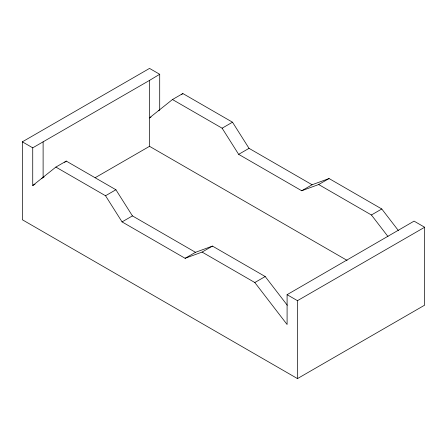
<?xml version="1.0" encoding="UTF-8"?>
<svg xmlns="http://www.w3.org/2000/svg" width="447" height="447" viewBox="0 0 447 447"><rect width="100%" height="100%" fill="white"/><g stroke="black" fill="none" stroke-linecap="round" stroke-linejoin="round"><path stroke-width="0.67" d="M347.096 260.389L149.527 146.325L149.527 80.393L32.732 147.828L32.732 185.533L55.875 167.077L66.262 161.088L115.907 189.751L132.441 215.901L195.501 252.309L212.47 246.09L265.2 276.537L287.281 305.251M64.636 162.384L66.262 161.088M149.326 117.986L172.469 99.53L182.851 93.535L232.501 122.199L249.035 148.348L312.095 184.756L329.059 178.543L381.788 208.984L398.35 230.523M181.767 94.401L182.851 93.535M55.875 167.077L105.526 195.747L122.059 221.896L185.119 258.299L202.089 252.086L254.818 282.526L287.091 324.5L287.091 294.679L414.062 221.131L424.65 227.244L424.65 305.167L297.473 378.592L22.35 219.756L22.35 141.833L149.527 68.408L159.708 74.28L159.708 109.895M159.708 74.28L149.527 80.393M158.378 110.767L159.529 110.102M41.783 178.314L44.091 176.984M149.901 117.65L151.052 116.985M32.732 185.533L35.039 184.203M95.11 177.744L149.527 146.325M172.469 99.53L222.12 128.194L232.501 122.199M105.526 195.747L115.907 189.751M222.12 128.194L238.653 154.344L249.035 148.348M122.059 221.896L132.441 215.901M238.653 154.344L301.714 190.752L312.095 184.756M185.119 258.299L195.501 252.309M301.714 190.752L318.677 184.533L329.059 178.543M202.089 252.086L212.47 246.09M318.677 184.533L371.407 214.979L381.788 208.984M254.818 282.526L265.2 276.537M287.091 294.679L297.473 300.669L424.65 227.244M22.35 141.833L32.732 147.828M371.407 214.979L387.968 236.519M297.473 300.669L297.473 378.592M43.113 141.833L43.113 177.448"/></g></svg>
